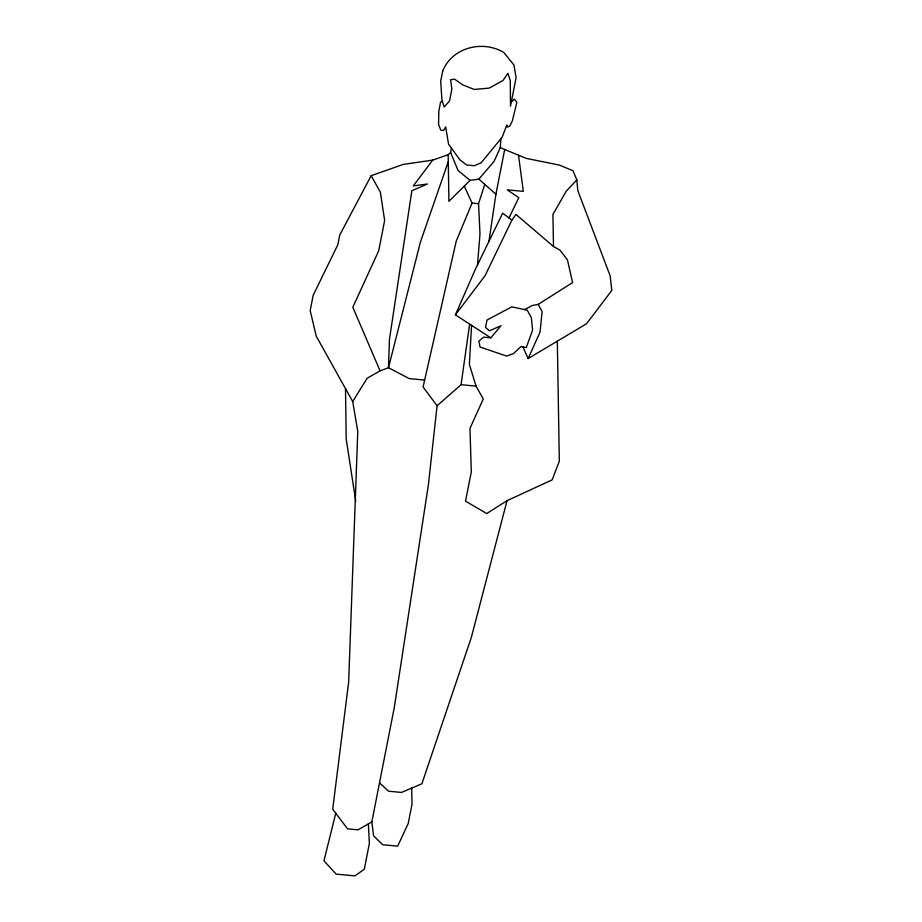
<?xml version="1.0" encoding="UTF-8"?>
<svg xmlns="http://www.w3.org/2000/svg" width="922" height="922" viewBox="0 0 922 922"><rect width="100%" height="100%" fill="white"/><g stroke="black" fill="none" stroke-linecap="round" stroke-linejoin="round"><path stroke-width="1.38" d="M469.644 324.095L461.058 384.716L437.063 405.784L428.453 484.35L394.282 707.543L371.843 821.871L358.128 829.846L347.571 828.843L332.704 809.182L348.654 682.107L357.782 431.427L352.711 401.543L316.234 336.127L310.184 310.587L313.192 295.259L337.878 244.607L339.769 234.972L371.186 175.687L403.26 164.404L432.729 160.117L448.161 154.712L450.616 152.522L451.469 148.188M471.557 325.339L469.379 364.501L476.086 386.134L483.266 399.007L469.966 428.361L471.303 471.822L465.541 501.176L486.724 513.531L507.042 500.692L552.151 479.855L559.32 461.277L557.326 341.163M448.161 154.712L448.922 201.319L470.116 180.366L478.841 179.156L494.18 161.223L500.312 147.555L500.83 138.784M477.515 264.879L479.982 234.027L478.564 203.693L484.753 184.365M488.948 241.368L495.921 194.185L504.691 149.502L500.312 147.555M335.769 813.25L323.956 860.802L336.15 874.125L354.832 875.9L364.294 869.239L369.365 843.388L368.351 823.899M507.042 500.692L471.292 637.551L421.873 783.815L401.485 792.436L388.496 791.203L379.518 782.755M448.276 161.719L420.42 242.06L388.473 367.74L380.048 370.828L367.071 378.308L352.711 401.543M464.262 186.163L472.076 203.071L456.229 241.149L423.083 386.963L437.063 405.784M455.41 314.863L475.245 269.558L502.663 213.166L511.906 220.104L485.041 275.747L455.41 314.863L490.815 337.832L501.038 325.662L489.513 330.814L485.537 327.494L486.989 320.038L511.802 306.865L527.2 310.138L531.36 317.664L532.582 330.099L526.301 347.536L521.022 346.488L513.485 353.61L506.581 356.065L480.039 347.029L478.841 341.209L483.635 337.141L490.815 337.832M523.051 347.237L528.122 358.554L540.015 332.22L542.148 311.555L538.183 304.387L532.386 305.47L524.641 309.596M509.002 217.926L518.775 197.642L507.238 189.84L523.316 191.361L518.521 155.207M511.906 220.104L515.986 214.434L553.488 246.508L560.08 250.219L567.422 259.854L572.608 282.581L538.183 304.387M432.729 160.117L413.298 185.91L427.416 184.02L411.857 190.739L389.476 339.261L388.473 367.74L409.31 378.619L424.639 380.071M504.691 149.502L526.105 158.342L559.366 165.096L573.023 170.754L576.826 179.951L566.269 191.142L552.923 214.434L553.488 246.508M511.376 101.8L514.384 99.092L516.862 102.319L512.332 120.955L509.705 126.245L507.261 127.04L506.87 124.954L502.133 137.194L481.123 162.837L474.334 165.718L466.613 164.98L459.951 159.909L448.553 144.178L445.683 126.902L443.632 130.451L440.785 130.186L438.572 124.355L438.814 111.228L440.612 102.031L442.364 101.236M528.122 358.554L586.53 323.76L611.816 290.442L610.18 275.909L577.829 190.681L576.826 179.951M472.076 203.071L478.564 203.693M461.058 384.716L476.086 386.134M470.116 180.366L458.073 170.535L450.616 152.522M478.841 179.156L495.921 194.185M371.186 175.687L380.348 192.133L384.647 220.485L378.723 250.715L352.815 307.257L380.048 370.828M355.742 501.072L346.188 438.907L345.508 388.623M371.843 821.871L373.537 835.712L382.642 844.725L397.67 846.154L408.216 823.507L411.996 804.238L411.685 788.126M442.675 71.167L440.693 81.251L441.926 99.818L444.15 107.033L449.544 100.913L451.861 89.088L450.57 79.741L454.615 79.165L462.763 84.882L474.277 89.457L489.213 88.109L503.066 80.421L507.918 73.264L510.258 80.433L510.511 106.157L516.101 77.69L513.992 65.047L503.838 52.519C482.702 39.727 452.022 47.368 442.675 71.167"/></g></svg>
